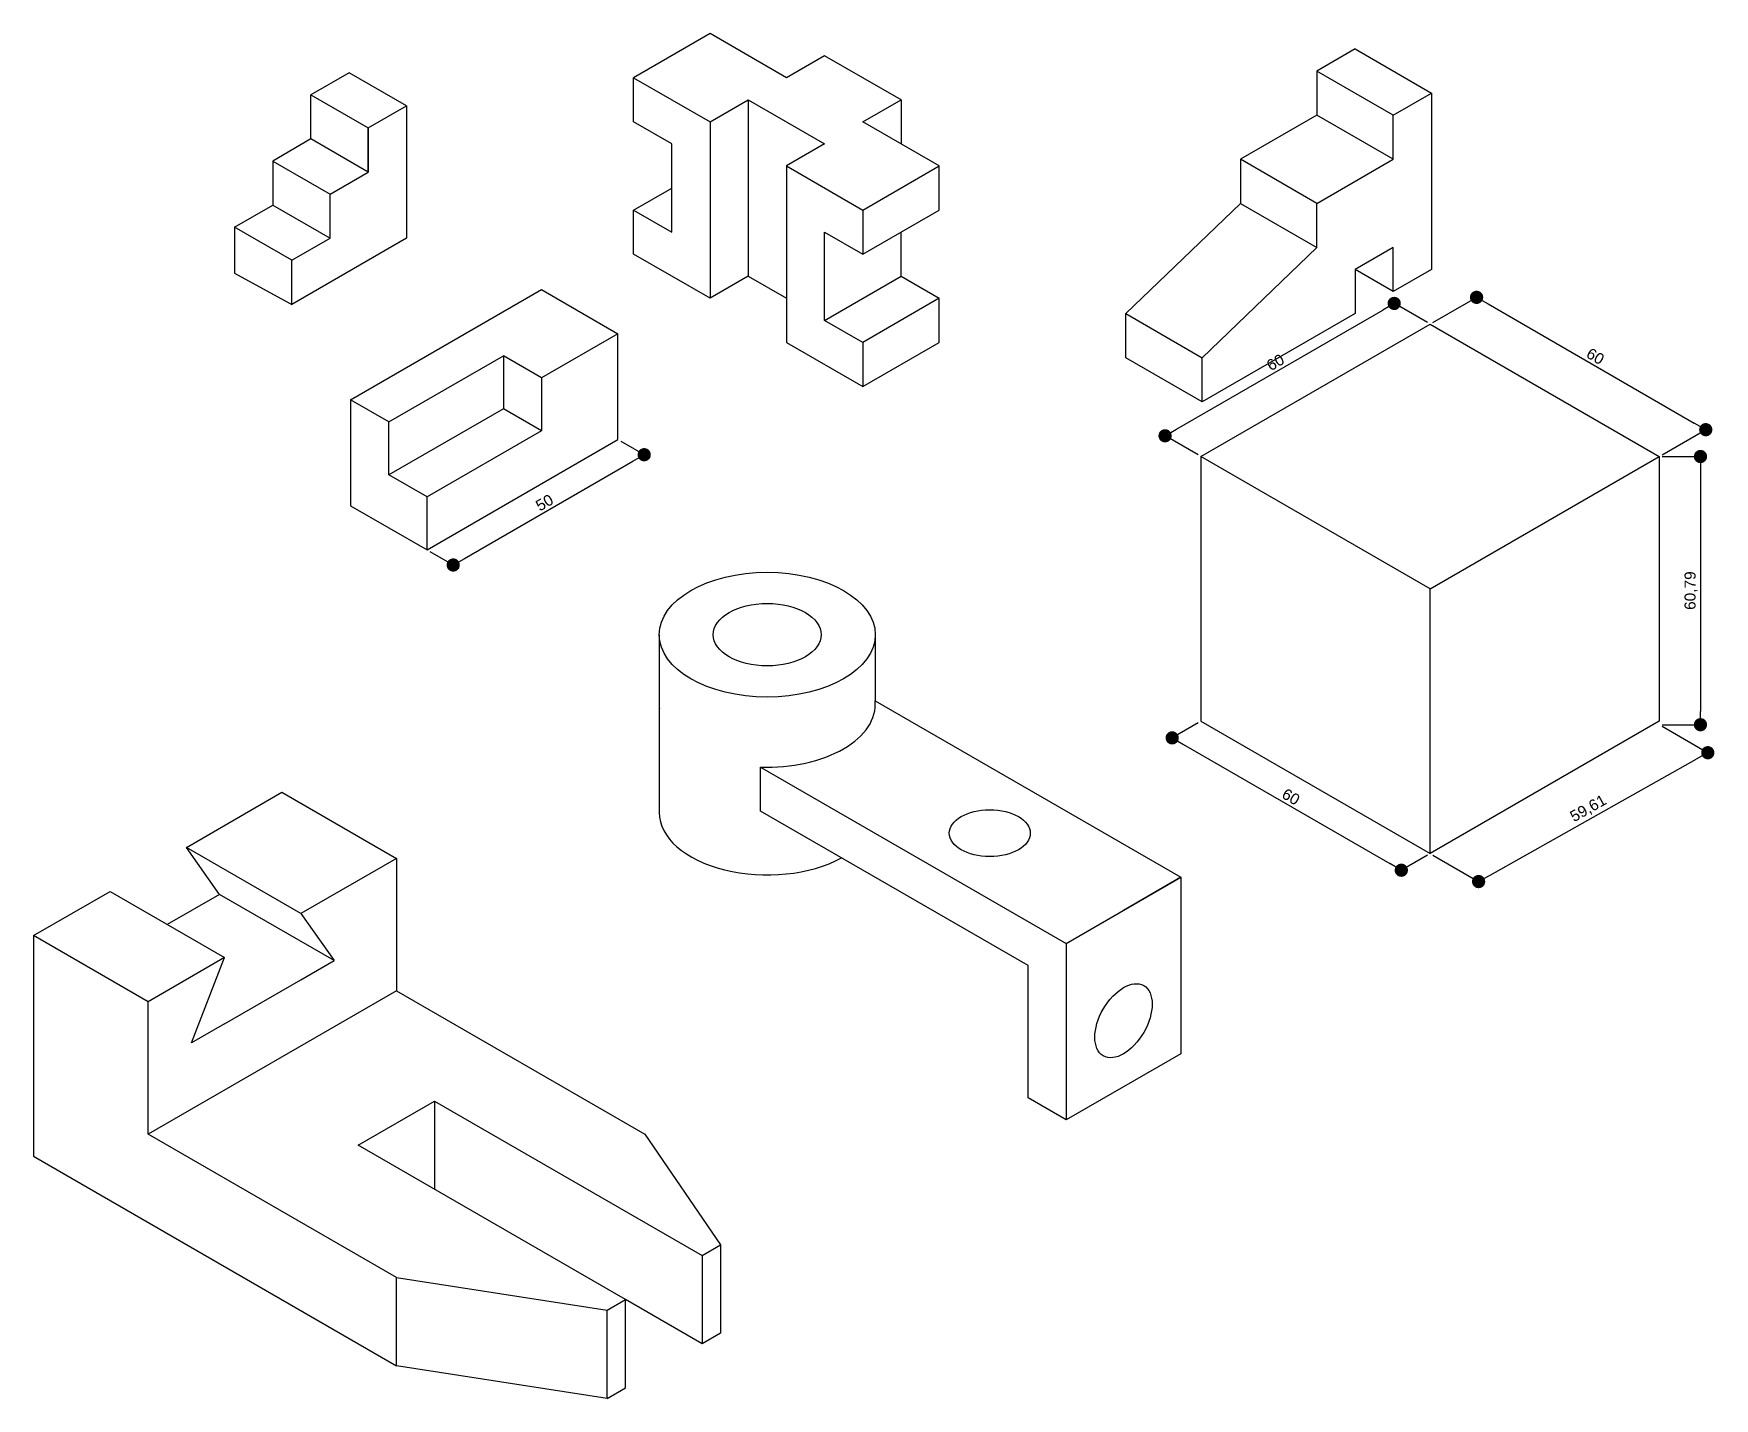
# Model space of a CAD drawing. Header units: millimetres. Extents: x 4908 to 5289, y 4325 to 4634.
import ezdxf

# ---------------------------------------------------------------- set-up
doc = ezdxf.new("R2010")
doc.units = ezdxf.units.MM
doc.styles.get("Standard").update_dxf_attribs({"font": 'arial.ttf'})
doc.dimstyles.new('ISO-25', dxfattribs={"dimtxt": 2.5, "dimasz": 3, "dimexe": 1.25, "dimexo": 0.625, "dimtad": 1, "dimtxsty": 'Standard', "dimblk": 'DOT', "dimcen": 2.5, "dimadec": 0, "dimazin": 0, "dimtfac": 1, "dimtmove": 0, "dimatfit": 3, "dimldrblk": 'DOT', "dimfxl": 1, "dimarcsym": 0})

# ---------------------------------------------------------------- blocks, each defined once
blk = doc.blocks.new('_Dot')
at = {"color": 0, "linetype": 'ByBlock', "lineweight": -2}
blk.add_line((-0.5, 0), (-1, 0), dxfattribs=at)
at = {"color": 0, "linetype": 'ByBlock', "const_width": 0.5}
blk.add_lwpolyline([(-0.25, 0, 1), (0.25, 0, 1)], format="xyb", close=True, dxfattribs=at)
blk = doc.blocks.new('*D2')
at = {"color": 0, "lineweight": -2, "transparency": 16777216}
for p, q in [((5040.73, 4541.81), (5047.3, 4538.02)), ((5005.34, 4515.25), (5043.45, 4537.25)), ((4997.43, 4516.81), (5004, 4513.02))]:
    blk.add_line(p, q, dxfattribs=at)
at = {"layer": 'Defpoints', "color": 0, "transparency": 16777216}
for p in [(5040.11, 4542.18), (5046.05, 4538.75), (4996.8, 4517.18)]:
    blk.add_point(p, dxfattribs=at)
at = {"color": 0, "lineweight": -2, "transparency": 16777216, "xscale": 3, "yscale": 3, "zscale": 3}
for p, rotation in [((5046.05, 4538.75), 30.00000000000131), ((5002.75, 4513.75), 210.0000000000014)]:
    blk.add_blockref('_Dot', p, dxfattribs=dict(at, rotation=rotation))
at = {"color": 0, "transparency": 16777216, "insert": (5023.45, 4527.89), "char_height": 2.5, "attachment_point": 5, "rotation": 30}
blk.add_mtext('50', dxfattribs=at)
blk = doc.blocks.new('*D3')
at = {"color": 0, "lineweight": -2, "transparency": 16777216}
for p, q in [((5171.67, 4477.98), (5164.51, 4473.84)), ((5168.36, 4473.06), (5215.12, 4446.06)), ((5223.63, 4447.98), (5216.47, 4443.84))]:
    blk.add_line(p, q, dxfattribs=at)
at = {"layer": 'Defpoints', "color": 0, "transparency": 16777216}
for p in [(5172.29, 4478.34), (5224.26, 4448.34), (5217.72, 4444.56)]:
    blk.add_point(p, dxfattribs=at)
at = {"color": 0, "lineweight": -2, "transparency": 16777216, "xscale": 3, "yscale": 3, "zscale": 3}
for p, rotation in [((5165.76, 4474.56), 149.9999999999989), ((5217.72, 4444.56), 329.9999999999989)]:
    blk.add_blockref('_Dot', p, dxfattribs=dict(at, rotation=rotation))
at = {"color": 0, "transparency": 16777216, "insert": (5192.69, 4461.21), "char_height": 2.5, "attachment_point": 5, "rotation": 330}
blk.add_mtext('60', dxfattribs=at)
blk = doc.blocks.new('*D4')
at = {"color": 0, "lineweight": -2, "transparency": 16777216}
for p, q in [((5276.84, 4538.34), (5286.8, 4538.34)), ((5285.55, 4535.34), (5285.55, 4480.55)), ((5276.84, 4477.55), (5286.8, 4477.55))]:
    blk.add_line(p, q, dxfattribs=at)
at = {"layer": 'Defpoints', "color": 0, "transparency": 16777216}
for p in [(5276.22, 4538.34), (5276.22, 4477.55), (5285.55, 4477.55)]:
    blk.add_point(p, dxfattribs=at)
at = {"color": 0, "lineweight": -2, "transparency": 16777216, "xscale": 3, "yscale": 3, "zscale": 3}
for p, rotation in [((5285.55, 4538.34), 90), ((5285.55, 4477.55), 270)]:
    blk.add_blockref('_Dot', p, dxfattribs=dict(at, rotation=rotation))
at = {"color": 0, "transparency": 16777216, "insert": (5283.42, 4507.94), "char_height": 2.5, "attachment_point": 5, "rotation": 90}
blk.add_mtext('60,79', dxfattribs=at)
blk = doc.blocks.new('*D5')
at = {"color": 0, "lineweight": -2, "transparency": 16777216}
for p, q in [((5276.85, 4477.19), (5288.46, 4470.48)), ((5237.86, 4443.46), (5284.59, 4469.73)), ((5224.88, 4447.97), (5236.5, 4441.27))]:
    blk.add_line(p, q, dxfattribs=at)
at = {"layer": 'Defpoints', "color": 0, "transparency": 16777216}
for p in [(5276.22, 4477.55), (5287.21, 4471.2), (5224.26, 4448.34)]:
    blk.add_point(p, dxfattribs=at)
at = {"color": 0, "lineweight": -2, "transparency": 16777216, "xscale": 3, "yscale": 3, "zscale": 3}
for p, rotation in [((5287.21, 4471.2), 29.34433547378023), ((5235.24, 4441.99), 209.3443354737802)]:
    blk.add_blockref('_Dot', p, dxfattribs=dict(at, rotation=rotation))
at = {"color": 0, "transparency": 16777216, "insert": (5260.18, 4458.45), "char_height": 2.5, "attachment_point": 5, "rotation": 29.3443}
blk.add_mtext('59,61', dxfattribs=at)
blk = doc.blocks.new('*D6')
at = {"color": 0, "lineweight": -2, "transparency": 16777216}
for p, q in [((5223.63, 4568.7), (5214.86, 4573.76)), ((5166.75, 4544.54), (5213.52, 4571.54)), ((5171.67, 4538.7), (5162.9, 4543.76))]:
    blk.add_line(p, q, dxfattribs=at)
at = {"layer": 'Defpoints', "color": 0, "transparency": 16777216}
for p in [(5216.11, 4573.04), (5224.26, 4568.34), (5172.29, 4538.34)]:
    blk.add_point(p, dxfattribs=at)
at = {"color": 0, "lineweight": -2, "transparency": 16777216, "xscale": 3, "yscale": 3, "zscale": 3}
for p, rotation in [((5216.11, 4573.04), 29.99999999999989), ((5164.15, 4543.04), 209.9999999999999)]:
    blk.add_blockref('_Dot', p, dxfattribs=dict(at, rotation=rotation))
at = {"color": 0, "transparency": 16777216, "insert": (5189.18, 4559.68), "char_height": 2.5, "attachment_point": 5, "rotation": 30}
blk.add_mtext('60', dxfattribs=at)
blk = doc.blocks.new('*D7')
at = {"color": 0, "lineweight": -2, "transparency": 16777216}
for p, q in [((5224.88, 4568.7), (5236.04, 4575.14)), ((5237.39, 4572.92), (5284.15, 4545.92)), ((5276.84, 4538.7), (5288, 4545.14))]:
    blk.add_line(p, q, dxfattribs=at)
at = {"layer": 'Defpoints', "color": 0, "transparency": 16777216}
for p in [(5224.26, 4568.34), (5286.75, 4544.42), (5276.22, 4538.34)]:
    blk.add_point(p, dxfattribs=at)
at = {"color": 0, "lineweight": -2, "transparency": 16777216, "xscale": 3, "yscale": 3, "zscale": 3}
for p, rotation in [((5234.79, 4574.42), 149.9999999999989), ((5286.75, 4544.42), 329.9999999999989)]:
    blk.add_blockref('_Dot', p, dxfattribs=dict(at, rotation=rotation))
at = {"color": 0, "transparency": 16777216, "insert": (5261.72, 4561.06), "char_height": 2.5, "attachment_point": 5, "rotation": 330}
blk.add_mtext('60', dxfattribs=at)

msp = doc.modelspace()

# ---------------------------------------------------------------- linework, layer by layer
for p, q in [((5060.982, 4634.201), (5043.662, 4624.201)), ((5078.303, 4624.201), (5060.982, 4634.201)), ((5207.223, 4630.723), (5198.563, 4625.723)), ((5207.223, 4630.723), (5224.543, 4620.723)), ((5086.963, 4629.201), (5078.303, 4624.201)), ((5104.284, 4619.201), (5086.963, 4629.201)), ((4979.161, 4625.316), (4970.501, 4620.316)), ((4992.152, 4617.816), (4979.161, 4625.316)), ((5043.662, 4614.201), (5043.662, 4624.201)), ((5043.662, 4624.201), (5060.982, 4614.201)), ((5198.563, 4625.723), (5198.563, 4615.723)), ((5215.883, 4615.723), (5198.563, 4625.723)), ((4970.501, 4620.316), (4983.491, 4612.816)), ((4970.501, 4610.316), (4970.501, 4620.316)), ((5060.982, 4614.201), (5069.643, 4619.201)), ((5069.643, 4619.201), (5086.963, 4609.201)), ((5069.643, 4619.201), (5069.643, 4579.201)), ((5095.623, 4614.201), (5104.284, 4619.201)), ((5104.284, 4619.201), (5104.284, 4609.201)), ((5215.883, 4615.723), (5224.543, 4620.723)), ((5224.543, 4620.723), (5224.543, 4580.723)), ((4983.491, 4612.816), (4992.152, 4617.816)), ((4992.152, 4617.816), (4992.152, 4587.816)), ((5198.563, 4615.723), (5181.242, 4605.723)), ((5215.883, 4605.723), (5198.563, 4615.723)), ((5215.883, 4605.723), (5215.883, 4615.723)), ((4983.491, 4602.816), (4983.491, 4612.816)), ((4983.491, 4612.816), (4983.491, 4602.816)), ((5052.322, 4609.201), (5043.662, 4614.201)), ((5060.982, 4614.201), (5060.982, 4574.201)), ((5112.944, 4604.201), (5095.623, 4614.201)), ((4970.501, 4610.316), (4961.841, 4605.316)), ((4983.491, 4602.816), (4970.501, 4610.316)), ((5052.322, 4589.201), (5052.322, 4609.201)), ((5086.963, 4609.201), (5078.303, 4604.201)), ((4961.841, 4605.316), (4974.831, 4597.816)), ((4961.841, 4605.316), (4961.841, 4595.316)), ((5078.303, 4604.201), (5095.623, 4594.201)), ((5078.303, 4604.201), (5078.303, 4564.201)), ((5095.623, 4594.201), (5112.944, 4604.201)), ((5112.944, 4594.201), (5112.944, 4604.201)), ((5181.242, 4605.723), (5181.242, 4595.723)), ((5198.563, 4595.723), (5181.242, 4605.723)), ((5198.563, 4595.723), (5215.883, 4605.723)), ((4974.831, 4597.816), (4983.491, 4602.816)), ((4974.831, 4587.816), (4974.831, 4597.816)), ((5043.662, 4594.201), (5052.322, 4599.201)), ((4953.18, 4590.316), (4961.841, 4595.316)), ((4961.841, 4595.316), (4974.831, 4587.816)), ((5043.662, 4584.201), (5043.662, 4594.201)), ((5043.662, 4594.201), (5052.322, 4589.201)), ((5095.623, 4594.201), (5095.623, 4584.201)), ((5095.623, 4584.201), (5112.944, 4594.201)), ((5155.261, 4570.723), (5181.242, 4595.723)), ((5181.242, 4595.723), (5198.563, 4585.723)), ((5198.563, 4585.723), (5198.563, 4595.723)), ((4966.171, 4582.816), (4953.18, 4590.316)), ((4953.18, 4590.316), (4953.18, 4579.903)), ((4966.171, 4582.816), (4953.18, 4590.316)), ((5086.963, 4569.201), (5086.963, 4589.201)), ((5086.963, 4589.201), (5095.623, 4584.201)), ((5104.284, 4579.201), (5104.284, 4589.201)), ((4992.152, 4587.816), (4966.171, 4572.816)), ((4966.171, 4582.816), (4974.831, 4587.816)), ((5198.563, 4585.723), (5172.582, 4560.723)), ((5215.883, 4585.723), (5207.223, 4580.723)), ((5215.883, 4575.723), (5215.883, 4585.723)), ((4966.171, 4572.816), (4966.171, 4582.816)), ((4966.171, 4572.816), (4966.171, 4582.816)), ((5060.982, 4574.201), (5043.662, 4584.201)), ((4953.18, 4579.903), (4966.171, 4572.816)), ((5069.643, 4579.201), (5060.982, 4574.201)), ((5069.643, 4579.201), (5078.303, 4574.201)), ((5086.963, 4569.201), (5104.284, 4579.201)), ((5104.284, 4579.201), (5112.944, 4574.201)), ((5207.223, 4580.723), (5207.223, 4570.723)), ((5215.883, 4575.723), (5207.223, 4580.723)), ((5224.543, 4580.723), (5215.883, 4575.723)), ((4979.484, 4551.175), (5022.786, 4576.175)), ((5022.786, 4576.175), (5040.106, 4566.175)), ((5112.944, 4574.201), (5095.623, 4564.201)), ((5112.944, 4564.201), (5112.944, 4574.201)), ((5155.261, 4560.723), (5155.261, 4570.723)), ((5155.261, 4570.723), (5172.582, 4560.723)), ((5207.223, 4570.723), (5172.582, 4550.723)), ((5040.106, 4566.175), (5022.786, 4556.175)), ((5040.106, 4542.175), (5040.106, 4566.175)), ((5095.623, 4564.201), (5086.963, 4569.201)), ((5172.293, 4538.336), (5224.255, 4568.336)), ((5224.255, 4568.336), (5276.217, 4538.336)), ((5078.303, 4564.201), (5095.623, 4554.201)), ((5095.623, 4554.201), (5112.944, 4564.201)), ((5095.623, 4564.201), (5095.623, 4554.201)), ((4988.145, 4546.175), (5014.125, 4561.175)), ((5014.125, 4561.175), (5014.125, 4549.175)), ((5022.786, 4556.175), (5014.125, 4561.175)), ((5172.582, 4550.723), (5155.261, 4560.723)), ((5172.582, 4550.723), (5172.582, 4560.723)), ((5022.786, 4556.175), (5022.786, 4544.175)), ((5095.623, 4554.201), (5095.623, 4554.201)), ((4979.484, 4551.175), (4979.484, 4527.175)), ((4988.145, 4546.175), (4979.484, 4551.175)), ((5014.125, 4549.175), (4988.145, 4534.175)), ((5022.786, 4544.175), (5014.125, 4549.175)), ((4988.145, 4534.175), (4988.145, 4546.175)), ((5022.786, 4544.175), (4996.805, 4529.175)), ((4996.805, 4517.175), (5040.106, 4542.175)), ((5224.255, 4508.336), (5172.293, 4538.336)), ((5172.293, 4538.336), (5172.293, 4478.336)), ((5224.255, 4508.336), (5276.217, 4538.336)), ((5276.217, 4538.336), (5276.217, 4478.336)), ((4996.805, 4529.175), (4988.145, 4534.175)), ((4996.805, 4517.175), (4996.805, 4529.175)), ((4979.484, 4527.175), (4996.805, 4517.175)), ((5224.255, 4448.336), (5224.255, 4508.336)), ((5049.445, 4497.953), (5049.445, 4457.953)), ((5098.435, 4497.953), (5098.435, 4482.953)), ((5098.435, 4482.953), (5167.717, 4442.953)), ((5049.445, 4481.237), (5049.491, 4481.211)), ((5172.293, 4478.336), (5224.255, 4448.336)), ((5276.217, 4478.336), (5224.255, 4448.336)), ((5072.442, 4467.96), (5141.736, 4427.953)), ((5072.454, 4457.953), (5072.454, 4467.953)), ((4942.25, 4449.743), (4963.9, 4462.243)), ((4963.9, 4462.243), (4989.881, 4447.243)), ((5049.445, 4457.953), (5049.445, 4457.631)), ((5133.076, 4422.953), (5072.454, 4457.953)), ((4968.23, 4434.743), (4942.25, 4449.743)), ((4949.749, 4439.073), (4942.25, 4449.743)), ((4989.881, 4447.243), (4968.23, 4434.743)), ((4989.881, 4447.243), (4989.881, 4417.243)), ((5141.736, 4427.953), (5167.717, 4442.953)), ((5167.717, 4442.953), (5154.726, 4435.453)), ((5167.717, 4442.953), (5167.717, 4402.953)), ((4907.609, 4429.743), (4924.929, 4439.743)), ((4924.929, 4439.743), (4950.91, 4424.743)), ((4949.749, 4439.073), (4937.92, 4432.243)), ((4975.73, 4424.073), (4949.749, 4439.073)), ((4968.23, 4434.743), (4975.73, 4424.073)), ((4933.589, 4414.743), (4907.609, 4429.743)), ((4907.609, 4429.743), (4907.609, 4379.743)), ((4950.91, 4424.743), (4933.589, 4414.743)), ((4950.91, 4424.743), (4933.589, 4414.743)), ((4943.41, 4405.413), (4950.91, 4424.743)), ((5141.736, 4427.953), (5141.736, 4387.953)), ((4968.23, 4419.743), (4975.73, 4424.073)), ((5133.076, 4392.953), (5133.076, 4422.953)), ((4989.881, 4417.243), (4933.589, 4384.743)), ((4950.91, 4409.743), (4968.23, 4419.743)), ((4989.881, 4417.243), (5046.173, 4384.743)), ((4933.589, 4384.743), (4933.589, 4414.743)), ((4950.91, 4409.743), (4943.41, 4405.413)), ((5167.717, 4402.953), (5141.736, 4387.953)), ((5167.717, 4402.953), (5154.726, 4395.453)), ((4981.221, 4382.243), (4998.541, 4392.243)), ((4998.541, 4392.243), (5059.163, 4357.243)), ((5141.736, 4387.953), (5133.076, 4392.953)), ((4989.881, 4352.243), (4933.589, 4384.743)), ((5046.173, 4384.743), (5063.32, 4359.643)), ((4907.609, 4379.743), (4989.881, 4332.243)), ((5041.843, 4347.243), (4981.221, 4382.243)), ((5059.163, 4357.243), (5063.32, 4359.643)), ((5059.163, 4357.243), (5059.163, 4337.243)), ((5063.32, 4359.643), (5063.32, 4339.643)), ((4989.881, 4332.243), (4989.881, 4352.243)), ((4989.881, 4352.243), (5037.686, 4344.843)), ((5037.686, 4344.843), (5041.843, 4347.243)), ((5037.686, 4324.843), (5037.686, 4344.843)), ((5041.843, 4327.243), (5041.843, 4347.243)), ((5059.163, 4337.243), (5041.843, 4347.243)), ((5063.32, 4339.643), (5059.163, 4337.243)), ((5037.686, 4324.843), (4989.881, 4332.243)), ((5037.686, 4324.843), (5041.843, 4327.243)), ((5041.843, 4327.243), (5041.843, 4327.243))]:
    msp.add_line(p, q)
msp.add_lwpolyline([(4998.541, 4392.243), (4998.541, 4372.243)])
for centre, major_axis in [((5073.94, 4497.953), (-24.495, 0)), ((5073.94, 4497.953), (-12.247, 0)), ((5124.415, 4452.953), (-9.186, 0)), ((5154.726, 4410.453), (-4.593, -7.955))]:
    msp.add_ellipse(centre, major_axis=major_axis, ratio=0.5773503)
for centre, start_param, end_param in [((5073.94, 4482.076), 6.2831853, 6.3443711), ((5073.94, 4482.076), 7.7927959, 9.4850431), ((5073.94, 4457.631), 6.2831853, 8.6125828)]:
    msp.add_ellipse(centre, major_axis=(-24.495, 0), ratio=0.5773503, start_param=start_param, end_param=end_param)

# ---------------------------------------------------------------- dimensions: what is measured, and where the dimension line sits
for p1, p2, distance, picture, middle in [((5172.293, 4538.336), (5224.255, 4568.336), 8.142, '*D6', (5189.182, 4559.683)), ((5224.255, 4568.336), (5276.217, 4538.336), 10.534, '*D7', (5261.721, 4561.065)), ((4996.805, 4517.175), (5040.106, 4542.175), -5.941, '*D2', (5023.446, 4527.892)), ((5276.217, 4538.336), (5276.217, 4477.548), 9.332, '*D4', (5283.421, 4507.942)), ((5172.293, 4478.336), (5224.255, 4448.336), -6.534, '*D3', (5192.691, 4461.211)), ((5224.255, 4448.336), (5276.217, 4477.548), -10.916, '*D5', (5260.182, 4458.452))]:
    dim = msp.add_aligned_dim(p1=p1, p2=p2, distance=distance, dimstyle='ISO-25')
    dim.commit()
    dim.dimension.update_dxf_attribs({"geometry": picture, "text_midpoint": middle})

doc.saveas('drawing.dxf')
